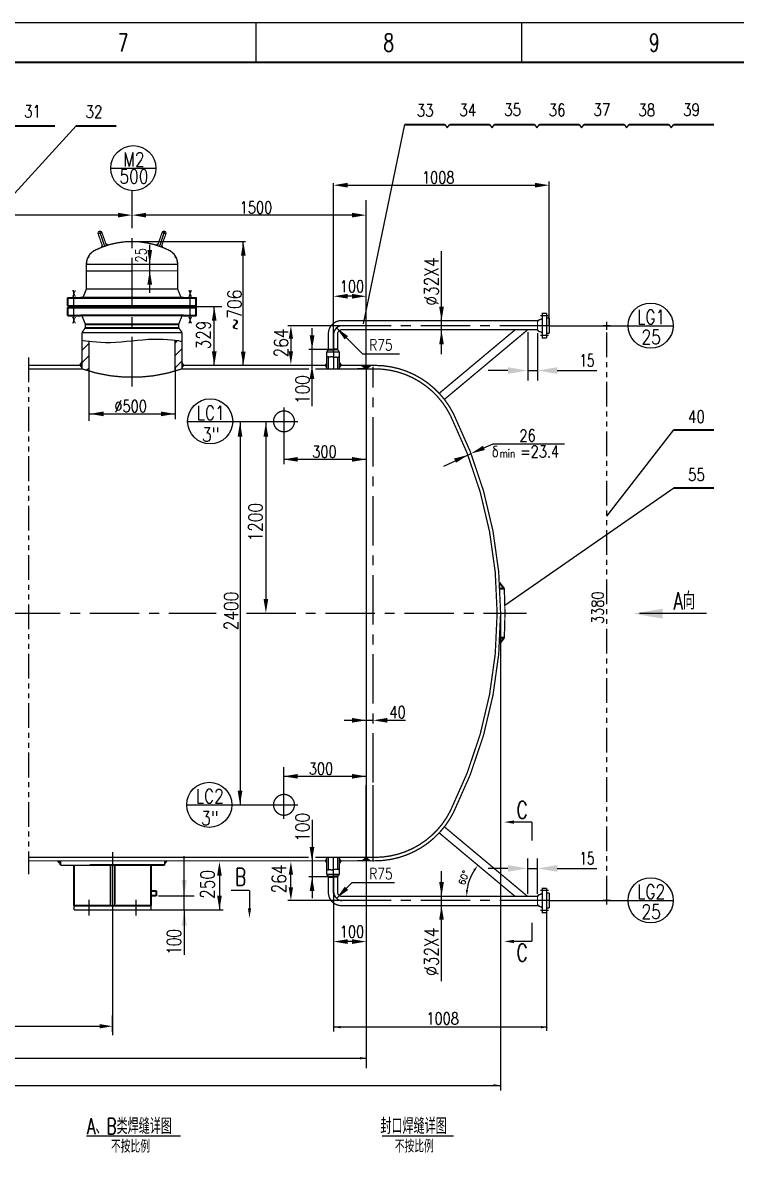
# Model space of a CAD drawing. Header units: millimetres. Extents: x 0 to 841, y 645 to 1239.
# Drawn here: x 436.2 to 616.6, y 949.6 to 1239 of the extents above; entities that cross this region are included whole.
import ezdxf
from ezdxf.enums import TextEntityAlignment as Align

# ---------------------------------------------------------------- set-up
doc = ezdxf.new("R2010")
doc.units = ezdxf.units.MM
doc.header["$LTSCALE"] = 10
for name, pattern in [('CENTER', [2, 1.25, -0.25, 0.25, -0.25]), ('DASHDOT-M', [25, 20, -2, 1, -2]), ('PHANTOM2', [1.25, 0.625, -0.125, 0.125, -0.125, 0.125, -0.125])]:
    doc.linetypes.add(name, pattern=pattern)
for name, color, linetype in [('CEN', 1, 'CENTER'), ('DIM', 4, 'Continuous'), ('DIV', 5, 'PHANTOM2'), ('HAT', 3, 'Continuous'), ('THN', 2, 'Continuous'), ('TXT', 4, 'Continuous')]:
    doc.layers.add(name, color=color, linetype=linetype)
doc.layers.add('THK', color=7, linetype='Continuous', lineweight=40)
doc.styles.add('HZ', font='romans.shx', dxfattribs={"width": 3, "height": 6, "bigfont": 'hztxtc.shx'})
doc.styles.add('HZFS', font='complex.shx', dxfattribs={"width": 0.7, "bigfont": 'HZTXTC.SHX'})
doc.styles.get("Standard").update_dxf_attribs({"font": 'complex.shx', "width": 0.7, "bigfont": 'HZTXTC.SHX'})
doc.dimstyles.new('TYDIMSTYLE$0', dxfattribs={"dimtxt": 3.125, "dimasz": 5, "dimexe": 2.5, "dimexo": 0.625, "dimgap": 1, "dimtad": 1, "dimdec": 4, "dimdsep": 46, "dimtxsty": 'standard', "dimcen": 0, "dimclrd": 256, "dimclre": 256, "dimclrt": 256, "dimadec": 0, "dimazin": 0, "dimtfac": 0.707, "dimtdec": 4, "dimtmove": 0, "dimatfit": 3, "dimfxl": 0, "dimarcsym": 0})

# ---------------------------------------------------------------- blocks, each defined once
blk = doc.blocks.new('*X2')
at = {"color": 0, "linetype": 'Continuous'}
for p, q in [((-1072.45, 299.34), (-1071.86, 299.93)), ((-1093.84, 297.75), (-1092.23, 299.35)), ((-1072.45, 296.51), (-1070.84, 298.11)), ((-1093.84, 294.92), (-1092.23, 296.52)), ((-1072.45, 293.68), (-1070.84, 295.29)), ((-1092.84, 293.09), (-1092.23, 293.69))]:
    blk.add_line(p, q, dxfattribs=at)
blk = doc.blocks.new('*D11')
at = {"layer": 'DEFPOINTS', "color": 0}
for p in [(566.39, 1024.98), (563.9, 1017.87), (566.39, 1017.87)]:
    blk.add_point(p, dxfattribs=at)
at = {"layer": 'DIM', "lineweight": -2}
for p, q in [((563.9, 1018.5), (563.9, 1027.48)), ((566.39, 1018.5), (566.39, 1027.48)), ((558.9, 1024.98), (553.9, 1024.98)), ((563.9, 1024.98), (566.39, 1024.98)), ((571.39, 1024.98), (581.41, 1024.98))]:
    blk.add_line(p, q, dxfattribs=at)
at = {"layer": 'DIM'}
for points in [[(558.9, 1025.81), (558.9, 1024.14), (563.9, 1024.98)], [(571.39, 1025.81), (571.39, 1024.14), (566.39, 1024.98)]]:
    blk.add_solid(points, dxfattribs=at)
at = {"layer": 'DIM', "insert": (578.9, 1027.54), "char_height": 3.125, "attachment_point": 5}
blk.add_mtext('15', dxfattribs=at)
blk = doc.blocks.new('*D35')
at = {"layer": 'DEFPOINTS', "color": 0}
for p in [(563.9, 1161.31), (566.39, 1161.05), (566.39, 1150.98)]:
    blk.add_point(p, dxfattribs=at)
at = {"layer": 'DIM', "lineweight": -2}
for p, q in [((563.9, 1160.69), (563.9, 1148.48)), ((566.39, 1160.42), (566.39, 1148.48)), ((558.9, 1150.98), (553.9, 1150.98)), ((563.9, 1150.98), (566.39, 1150.98)), ((571.39, 1150.98), (581.41, 1150.98))]:
    blk.add_line(p, q, dxfattribs=at)
at = {"layer": 'DIM'}
for points in [[(558.9, 1151.82), (558.9, 1150.15), (563.9, 1150.98)], [(571.39, 1151.82), (571.39, 1150.15), (566.39, 1150.98)]]:
    blk.add_solid(points, dxfattribs=at)
at = {"layer": 'DIM', "insert": (578.9, 1153.55), "char_height": 3.125, "attachment_point": 5}
blk.add_mtext('15', dxfattribs=at)

msp = doc.modelspace()

# ---------------------------------------------------------------- hatches: boundary and pattern name
at = {"layer": 'THK'}
h = msp.add_hatch(color=256, dxfattribs=at)
h.paths.add_polyline_path([(556.79005, 1097.35869, -0.003449998), (556.8865, 1095.80626), (557.96617, 1095.80626)])
h.paths.add_polyline_path([(557.96617, 1083.37997), (557.05788, 1083.37997), (557.05788, 1082.18106)])
at = {"layer": 'THN'}
h = msp.add_hatch(color=256, dxfattribs=at)
h.paths.add_polyline_path([(523.06788, 1151.41311), (523.06788, 1152.29311), (521.96788, 1152.29311)])
h.paths.add_polyline_path([(524.11047, 1152.29311), (523.06788, 1152.29311), (523.06788, 1151.96311), (523.06788, 1151.41311)])
h = msp.add_hatch(color=256, dxfattribs=at)
h.paths.add_polyline_path([(523.06788, 1027.77311), (523.06788, 1026.89311), (521.96788, 1026.89311)])
h.paths.add_polyline_path([(524.11047, 1026.89311), (523.06788, 1026.89311), (523.06788, 1027.22311), (523.06788, 1027.77311)])

# ---------------------------------------------------------------- linework, layer by layer
at = {"color": 4, "linetype": 'Continuous'}
for p, q in [((389.46252, 1146.98874), (449.72994, 1212.91512)), ((522.38392, 1162.82237), (532.86866, 1213.27347)), ((458.46426, 1202.21082), (469.87806, 1202.21082)), ((514.79791, 1187.07535), (514.79791, 1198.4061)), ((463.82909, 1183.65167), (492.54049, 1183.65167)), ((452.27909, 1176.22667), (452.27909, 1177.87667)), ((475.37909, 1176.22667), (475.37909, 1177.87667)), ((477.52822, 1167.15713), (486.57402, 1167.15713)), ((589.2834, 1162.33938), (600.69721, 1162.33938)), ((513.50444, 1156.32901), (508.55425, 1156.32901)), ((513.18751, 1154.57246), (513.34504, 1154.57246)), ((513.34504, 1154.57246), (513.34504, 1154.55187)), ((452.94745, 1152.02613), (452.94745, 1138.21867)), ((474.71074, 1152.02613), (474.71074, 1138.69132)), ((513.34504, 1154.55187), (513.53044, 1154.55187)), ((513.53044, 1154.55187), (513.53044, 1154.49011)), ((513.53044, 1154.49011), (513.69525, 1154.49011)), ((513.69525, 1154.49011), (513.69525, 1154.46952)), ((513.69525, 1154.46952), (513.81886, 1154.46952)), ((513.81886, 1154.49011), (514.04547, 1154.49011)), ((513.81886, 1154.46952), (513.81886, 1154.49011)), ((514.04547, 1154.5107), (514.14847, 1154.5107)), ((514.04547, 1154.49011), (514.04547, 1154.5107)), ((514.14847, 1154.53129), (514.49868, 1154.53129)), ((514.14847, 1154.5107), (514.14847, 1154.53129)), ((514.49868, 1154.53129), (514.49868, 1154.46952)), ((514.49868, 1154.46952), (514.58109, 1154.46952)), ((514.58109, 1154.46952), (514.58109, 1154.42836)), ((514.58109, 1154.42836), (514.68409, 1154.42836)), ((514.68409, 1154.42836), (514.68409, 1154.38718)), ((514.68409, 1154.38718), (514.9931, 1154.38718)), ((514.9931, 1154.40777), (515.30212, 1154.40777)), ((514.9931, 1154.38718), (514.9931, 1154.40777)), ((515.30212, 1154.42836), (515.50813, 1154.42836)), ((515.30212, 1154.40777), (515.30212, 1154.42836)), ((515.50813, 1154.42836), (515.50813, 1154.40777)), ((515.50813, 1154.40777), (515.61113, 1154.40777)), ((515.61113, 1154.40777), (515.61113, 1154.38718)), ((515.61113, 1154.38718), (515.85834, 1154.38718)), ((515.85834, 1154.40777), (515.98194, 1154.40777)), ((515.85834, 1154.38718), (515.85834, 1154.40777)), ((515.98194, 1154.42836), (516.08495, 1154.42836)), ((515.98194, 1154.40777), (515.98194, 1154.42836)), ((516.08495, 1154.44894), (516.20856, 1154.44894)), ((516.08495, 1154.42836), (516.08495, 1154.44894)), ((516.20856, 1154.46952), (516.29096, 1154.46952)), ((516.20856, 1154.44894), (516.20856, 1154.46952)), ((516.29096, 1154.49011), (516.37924, 1154.49011)), ((516.29096, 1154.46952), (516.29096, 1154.49011)), ((523.06788, 1152.29311), (520.86788, 1152.29311)), ((523.06788, 1151.41311), (520.86788, 1151.41311)), ((477.88351, 1138.12014), (489.29732, 1138.12014)), ((502.26654, 1134.49738), (502.26654, 1127.267)), ((583.8859, 1114.14765), (600.90139, 1135.97783)), ((558.11995, 1091.58478), (600.90139, 1121.31537)), ((502.26654, 1041.06609), (502.26654, 1050.59817)), ((477.6528, 1041.06609), (489.06661, 1041.06609)), ((523.06788, 1027.77311), (520.86788, 1027.77311)), ((513.18751, 1024.61377), (513.34504, 1024.61377)), ((513.34504, 1024.61377), (513.34504, 1024.63435)), ((513.34504, 1024.63435), (513.53044, 1024.63435)), ((513.53044, 1024.63435), (513.53044, 1024.69612)), ((513.53044, 1024.69612), (513.69525, 1024.69612)), ((513.69525, 1024.69612), (513.69525, 1024.7167)), ((513.69525, 1024.7167), (513.81886, 1024.7167)), ((513.81886, 1024.7167), (513.81886, 1024.69612)), ((513.81886, 1024.69612), (514.04547, 1024.69612)), ((514.04547, 1024.69612), (514.04547, 1024.67553)), ((514.04547, 1024.67553), (514.14847, 1024.67553)), ((514.14847, 1024.67553), (514.14847, 1024.65494)), ((514.14847, 1024.65494), (514.49868, 1024.65494)), ((514.49868, 1024.65494), (514.49868, 1024.7167)), ((514.49868, 1024.7167), (514.58109, 1024.7167)), ((514.58109, 1024.7167), (514.58109, 1024.75787)), ((514.58109, 1024.75787), (514.68409, 1024.75787)), ((514.68409, 1024.75787), (514.68409, 1024.79905)), ((514.68409, 1024.79905), (514.9931, 1024.79905)), ((514.9931, 1024.79905), (514.9931, 1024.77846)), ((514.9931, 1024.77846), (515.30212, 1024.77846)), ((515.30212, 1024.77846), (515.30212, 1024.75787)), ((515.30212, 1024.75787), (515.50813, 1024.75787)), ((515.50813, 1024.75787), (515.50813, 1024.77846)), ((515.50813, 1024.77846), (515.61113, 1024.77846)), ((515.61113, 1024.77846), (515.61113, 1024.79905)), ((515.61113, 1024.79905), (515.85834, 1024.79905)), ((515.85834, 1024.79905), (515.85834, 1024.77846)), ((515.85834, 1024.77846), (515.98194, 1024.77846)), ((515.98194, 1024.77846), (515.98194, 1024.75787)), ((515.98194, 1024.75787), (516.08495, 1024.75787)), ((516.08495, 1024.75787), (516.08495, 1024.73729)), ((516.08495, 1024.73729), (516.20856, 1024.73729)), ((516.20856, 1024.73729), (516.20856, 1024.7167)), ((516.20856, 1024.7167), (516.29096, 1024.7167)), ((516.29096, 1024.7167), (516.29096, 1024.69612)), ((516.29096, 1024.69612), (516.37924, 1024.69612)), ((523.06788, 1026.89311), (520.86788, 1026.89311)), ((513.50444, 1022.85721), (508.55425, 1022.85721)), ((568.7039, 1016.84685), (568.7039, 983.8516)), ((569.35763, 1016.84685), (589.24846, 1016.84685)), ((589.2834, 1016.88995), (600.69721, 1016.88995)), ((468.66817, 1014.45101), (486.89027, 1014.45101))]:
    msp.add_line(p, q, dxfattribs=at)
for p, q in [((542.92669, 1213.27347), (543.54003, 1212.43897)), ((543.54003, 1212.43897), (544.20745, 1213.27347)), ((554.26548, 1213.27347), (554.87882, 1212.43897)), ((554.87882, 1212.43897), (555.54624, 1213.27347)), ((565.60427, 1213.27347), (566.21761, 1212.43897)), ((566.21761, 1212.43897), (566.88503, 1213.27347)), ((576.94306, 1213.27347), (577.5564, 1212.43897)), ((577.5564, 1212.43897), (578.22381, 1213.27347)), ((588.28184, 1213.27347), (588.89519, 1212.43897)), ((588.89519, 1212.43897), (589.5626, 1213.27347)), ((599.62063, 1213.27347), (600.23398, 1212.43897)), ((600.23398, 1212.43897), (600.90139, 1213.27347)), ((452.20173, 1176.22667), (463.82909, 1176.22667)), ((451.18095, 1160.60787), (476.47724, 1160.60787)), ((513.06688, 1155.71161), (516.2586, 1155.71161)), ((458.36386, 1025.87697), (458.36386, 1016.08561)), ((459.46797, 1025.87697), (459.46797, 1016.08561)), ((513.06688, 1023.47462), (516.2586, 1023.47462))]:
    msp.add_line(p, q)
at = {"color": 1, "linetype": 'ByBlock'}
for p, q in [((569.35763, 1162.33938), (569.35763, 1198.83768)), ((516.57991, 1197.90267), (567.57563, 1197.90267)), ((523.06788, 1186.18435), (523.06788, 1194.09954)), ((462.04709, 1190.32435), (387.86665, 1190.32435)), ((521.28588, 1190.32435), (465.61109, 1190.32435)), ((514.79791, 1155.71161), (514.79791, 1187.07535)), ((523.06788, 1151.96311), (523.06788, 1187.07535)), ((542.10697, 1155.11257), (542.10697, 1181.23523)), ((521.28588, 1169.78626), (516.57991, 1169.78626)), ((509.35396, 1141.9571), (509.35396, 1161.73248)), ((515.54031, 1161.78722), (522.1033, 1155.22423)), ((569.35763, 1162.33938), (589.2834, 1162.33938)), ((514.79791, 1156.32901), (514.79791, 1160.13938)), ((522.1033, 1155.22423), (531.52361, 1155.22423)), ((453.00721, 1140.01705), (474.71074, 1140.01705)), ((491.15086, 1138.12014), (491.15086, 1041.06609)), ((497.68871, 1138.12014), (497.68871, 1091.37511)), ((550.91413, 1130.54468), (555.16309, 1132.41146)), ((555.16309, 1132.41146), (573.18055, 1132.41146)), ((542.71501, 1126.74324), (549.57348, 1129.98083)), ((547.17283, 1128.90095), (545.85593, 1128.32237)), ((523.06788, 1128.50221), (502.26654, 1128.50221)), ((557.05788, 1089.59311), (557.05788, 995.95706)), ((517.52727, 1062.46361), (524.84988, 1062.46361)), ((521.28588, 1062.46361), (519.50388, 1062.46361)), ((526.63188, 1062.46361), (533.0281, 1062.46361)), ((523.06788, 1048.27918), (502.26654, 1048.27918)), ((523.06788, 1027.22311), (523.06788, 1046.03588)), ((524.84988, 1027.22311), (524.84988, 1046.03588)), ((509.35396, 1037.22912), (509.35396, 1017.45375)), ((485.94745, 1024.90651), (485.94745, 1014.45101)), ((523.06788, 1026.68851), (523.06788, 996.13297)), ((514.79791, 1022.85721), (514.79791, 983.68625)), ((542.10697, 996.45408), (542.10697, 1024.2947)), ((515.54031, 1017.39901), (519.53538, 1021.39408)), ((519.53538, 1021.39408), (530.22952, 1021.39408)), ((521.28588, 1006.45906), (516.57991, 1006.45906)), ((523.06788, 996.13297), (523.06788, 974.4186)), ((557.05788, 995.95706), (557.05788, 968.78184)), ((523.06788, 992.83524), (523.06788, 986.39125)), ((568.7039, 984.7988), (514.79791, 984.7988)), ((92.63662, 976.93747), (523.06788, 976.93747)), ((58.64662, 970.0704), (557.05788, 970.0704))]:
    msp.add_line(p, q, dxfattribs=at)
at = {"color": 1, "linetype": 'DASHDOT-M'}
for p, q in [((455.26694, 1185.59743), (456.2103, 1185.92918)), ((455.57274, 1186.23499), (456.89736, 1182.46834)), ((472.08545, 1186.23499), (470.76082, 1182.46834)), ((472.39125, 1185.59743), (471.44789, 1185.92918)), ((452.27909, 1177.87667), (475.37909, 1177.87667)), ((502.26654, 1141.62375), (502.26654, 1134.49738)), ((489.29732, 1138.12014), (505.77146, 1138.12014)), ((502.26654, 1037.56248), (502.26654, 1044.68885)), ((489.06661, 1041.06609), (505.77146, 1041.06609)), ((452.98519, 1013.03278), (452.98519, 1016.99676)), ((464.84664, 1013.03278), (464.84664, 1016.99676))]:
    msp.add_line(p, q, dxfattribs=at)
at = {"color": 0, "linetype": 'ByBlock'}
for p, q in [((517.12858, 1162.33938), (503.24558, 1162.33938)), ((504.00701, 1160.68938), (504.00701, 1154.16035)), ((609.11484, 1089.46656), (592.21644, 1089.46656)), ((564.97546, 1036.70946), (559.58765, 1036.70946)), ((458.91592, 1027.77311), (458.91592, 982.75133)), ((504.00701, 1018.49685), (504.00701, 1025.02588)), ((493.54261, 1019.42517), (493.54261, 1014.03735)), ((517.12858, 1016.84685), (503.24558, 1016.84685)), ((564.97546, 1006.50606), (559.58765, 1006.50606)), ((458.91592, 983.65101), (458.91592, 987.77601)), ((285.16638, 985.02601), (457.26592, 985.02601))]:
    msp.add_line(p, q, dxfattribs=at)
at = {"color": 7, "linetype": 'Continuous'}
for p, q in [((452.30053, 957.26488), (476.07857, 957.26488)), ((527.13191, 957.30543), (545.15113, 957.30543))]:
    msp.add_line(p, q, dxfattribs=at)
at = {"color": 4, "linetype": 'Continuous'}
for points, const_width in [([(456.2103, 1185.92918, 1), (455.26694, 1185.59743, 1)], 0.3), ([(471.44789, 1185.92918, -1), (472.39125, 1185.59743, -1)], 0.3), ([(473.17324, 1181.44581, 0.236067976), (454.48495, 1181.44581, 0.236067976)], 0.33), ([(454.48495, 1181.44581, 0.284079045), (452.27909, 1177.87667, 0.284079045)], 0.33), ([(475.37909, 1177.87667, 0.284079045), (473.17324, 1181.44581, 0.284079045)], 0.33), ([(545.1584, 1140.00009, 0.284079045), (525.26788, 1152.29311, 0.284079045)], 0.33), ([(451.18095, 1151.41311, 0.169353578), (476.47724, 1151.41311, 0.169353578)], 0.33), ([(544.37131, 1139.60654, 0.284079045), (525.26788, 1151.41311, 0.284079045)], 0.33), ([(557.05788, 1089.59311, 0.116433821), (545.1584, 1140.00009, 0.236067976)], 0.33), ([(544.37131, 1039.57968, 0.236067976), (544.37131, 1139.60654, 0.236067976)], 0.33), ([(558.13755, 1089.59311, 0.013788713), (557.96617, 1095.80626, 0.013788713)], 0.33), ([(545.1584, 1039.18614, 0.116433821), (557.05788, 1089.59311, 0.236067976)], 0.33), ([(557.96617, 1083.37997, 0.013788713), (558.13755, 1089.59311)], 0.33), ([(525.26788, 1027.77311, 0.284079045), (544.37131, 1039.57968, 0.284079045)], 0.33), ([(525.26788, 1026.89311, 0.284079045), (545.1584, 1039.18614, 0.284079045)], 0.33)]:
    msp.add_lwpolyline(points, format="xyb", dxfattribs=dict(at, const_width=const_width))
for points, const_width in [([(455.26694, 1185.59743), (456.42568, 1182.30246)], 0.3), ([(456.2103, 1185.92918), (457.36905, 1182.63422)], 0.3), ([(471.44789, 1185.92918), (470.28914, 1182.63422)], 0.3), ([(472.39125, 1185.59743), (471.23251, 1182.30246)], 0.3), ([(452.27909, 1171.58985), (452.27909, 1177.87667)], 0.33), ([(475.37909, 1171.58985), (475.37909, 1177.87667)], 0.33), ([(447.56834, 1169.36235), (480.08984, 1169.36235), (480.08984, 1167.40215), (447.56834, 1167.40215), (447.56834, 1169.36235)], 0.33), ([(452.27909, 1171.58985), (475.37909, 1171.58985)], 0.33), ([(447.56834, 1166.9121), (480.08984, 1166.9121), (480.08984, 1164.9519), (447.56834, 1164.9519), (447.56834, 1166.9121)], 0.33), ([(567.6347, 1162.3398), (567.6347, 1165.43257), (568.7039, 1165.43257)], 0.33), ([(568.7039, 1165.43257), (568.7039, 1162.33938)], 0.33), ([(568.793, 1164.24803), (569.35763, 1164.24803)], 0.33), ([(569.35763, 1164.24803), (569.35763, 1162.33938)], 0.33), ([(583.88037, 1163.3975), (583.88037, 1161.28271)], 0.3), ([(451.18095, 1160.60787), (476.47724, 1160.60787)], 0.33), ([(452.02334, 1162.7244), (475.63484, 1162.7244)], 0.33), ([(452.02334, 1161.8334), (475.63484, 1161.8334)], 0.33), ([(567.6347, 1162.6093), (567.6347, 1162.33938)], 0.33), ([(567.6347, 1162.06946), (567.6347, 1162.33938)], 0.33), ([(567.6347, 1162.33895), (567.6347, 1159.24618), (568.7039, 1159.24618)], 0.33), ([(568.7039, 1159.24618), (568.7039, 1162.33938)], 0.33), ([(568.793, 1160.43072), (569.35763, 1160.43072)], 0.33), ([(569.35763, 1160.43072), (569.35763, 1162.33938)], 0.33), ([(582.97952, 1162.38248), (584.84677, 1162.38248)], 0.3), ([(513.06688, 1155.71161), (516.2586, 1155.71161)], 0.33), ([(513.50444, 1156.32901), (515.82104, 1156.32901)], 0.33), ([(437.63207, 1152.29311), (451.18095, 1152.29311)], 0.33), ([(476.47724, 1152.29311), (513.06688, 1152.29311)], 0.33), ([(516.2586, 1152.29311), (525.26788, 1152.29311)], 0.33), ([(437.63207, 1151.41311), (451.18095, 1151.41311)], 0.33), ([(476.47724, 1151.41311), (508.58366, 1151.41311)], 0.33), ([(510.18906, 1151.41311), (525.26788, 1151.41311)], 0.33), ([(523.06788, 1026.89311), (523.06788, 1047.43782)], 0.33), ([(564.97546, 1032.00739), (564.97546, 1036.70946)], 0.33), ([(437.63207, 1027.77311), (508.5469, 1027.77311)], 0.33), ([(510.15832, 1027.77311), (525.26788, 1027.77311)], 0.33), ([(523.06788, 1027.77311), (520.86788, 1027.77311)], 0.33), ([(437.63207, 1026.89311), (513.06688, 1026.89311)], 0.33), ([(445.77367, 1026.68851), (445.77367, 1025.79311)], 0.33), ([(445.77367, 1025.79311), (472.05817, 1025.79311)], 0.33), ([(449.16366, 1025.87697), (449.16366, 1014.45101)], 0.33), ([(458.36592, 1025.87697), (458.36592, 1015.43938)], 0.33), ([(459.46592, 1025.79311), (459.46592, 1015.55101)], 0.33), ([(468.66817, 1025.87697), (468.66817, 1014.45101)], 0.33), ([(472.05817, 1026.68851), (472.05817, 1025.79311)], 0.33), ([(516.2586, 1026.89311), (525.26788, 1026.89311)], 0.33), ([(523.06788, 1026.89311), (520.86788, 1026.89311)], 0.33), ([(513.06688, 1023.47462), (516.2586, 1023.47462)], 0.33), ([(513.50444, 1022.85721), (515.82104, 1022.85721)], 0.33), ([(488.84054, 1019.42517), (493.54261, 1019.42517)], 0.33), ([(567.6347, 1016.84727), (567.6347, 1019.94005), (568.7039, 1019.94005)], 0.33), ([(568.7039, 1019.94005), (568.7039, 1016.84685)], 0.33), ([(568.793, 1018.75551), (569.35763, 1018.75551)], 0.33), ([(569.35763, 1018.75551), (569.35763, 1016.84685)], 0.33), ([(449.16366, 1015.55101), (468.66817, 1015.55101)], 0.33), ([(567.6347, 1017.11677), (567.6347, 1016.84685)], 0.33), ([(567.6347, 1016.57693), (567.6347, 1016.84685)], 0.33), ([(567.6347, 1016.84642), (567.6347, 1013.75365), (568.7039, 1013.75365)], 0.33), ([(568.7039, 1013.75365), (568.7039, 1016.84685)], 0.33), ([(569.35763, 1014.93819), (569.35763, 1016.84685)], 0.33), ([(582.98505, 1016.88995), (584.85229, 1016.88995)], 0.3), ([(583.8859, 1017.90498), (583.8859, 1015.79018)], 0.3), ([(449.16366, 1014.45101), (468.66817, 1014.45101)], 0.33), ([(568.793, 1014.93819), (569.35763, 1014.93819)], 0.33), ([(564.97546, 1006.50606), (564.97546, 1011.20812)], 0.33)]:
    msp.add_lwpolyline(points, dxfattribs=dict(at, const_width=const_width))
at = {"const_width": 0.33}
for points in [[(475.45646, 1176.22667), (452.27909, 1176.22667)], [(566.38643, 1163.63068), (516.80444, 1163.63068)], [(452.02334, 1161.8334), (451.18095, 1160.60787)], [(475.63484, 1161.8334), (476.47724, 1160.60787)], [(513.50444, 1156.32901), (513.50444, 1160.33068)], [(515.82104, 1156.32901), (515.82104, 1160.21408)], [(566.38643, 1161.31408), (516.92104, 1161.31408)], [(541.52559, 1145.22809), (560.74474, 1161.31408)], [(542.84039, 1143.68377), (563.90465, 1161.31408)], [(513.50444, 1156.32901), (513.06688, 1155.71161)], [(515.82104, 1156.32901), (516.2586, 1155.71161)], [(541.52559, 1033.95814), (560.74474, 1017.87214)], [(542.84039, 1035.50245), (563.90465, 1017.87214)], [(513.50444, 1022.85721), (513.06688, 1023.47462)], [(513.50444, 1022.85721), (513.50444, 1018.85554)], [(515.82104, 1022.85721), (516.2586, 1023.47462)], [(515.82104, 1022.85721), (515.82104, 1018.97214)], [(566.38643, 1015.55554), (516.80444, 1015.55554)], [(566.38643, 1017.87214), (516.92104, 1017.87214)]]:
    msp.add_lwpolyline(points, dxfattribs=at)
for points in [[(516.80444, 1163.63068, 0.414213562), (513.50444, 1160.33068, 0.414213562)], [(516.92104, 1161.31408, 0.414213562), (515.82104, 1160.21408, 0.414213562)], [(516.80444, 1015.55554, -0.414213562), (513.50444, 1018.85554, -0.414213562)], [(516.92104, 1017.87214, -0.414213562), (515.82104, 1018.97214, -0.414213562)]]:
    msp.add_lwpolyline(points, format="xyb", dxfattribs=at)
at = {"color": 4, "linetype": 'Continuous', "const_width": 0.33}
for points in [[(502.26654, 1140.76014, 2.414213562), (504.90654, 1138.12014, 0.414213562)], [(502.26654, 1038.42609, -2.414213562), (504.90654, 1041.06609, -0.414213562)]]:
    msp.add_lwpolyline(points, format="xyb", close=True, dxfattribs=at)
at = {"color": 4, "linetype": 'Continuous'}
for centre in [(464.17116, 1202.21082), (594.9903, 1162.33938), (483.59042, 1138.12014), (483.35971, 1041.06609), (594.9903, 1016.88995)]:
    msp.add_circle(centre, 5.7069, dxfattribs=at)
for centre, start, end in [((456.26952, 1177.87667), 116.565051, 180.0000001), ((471.38867, 1177.87667), 0, 63.434949)]:
    msp.add_arc(centre, 3.99043, start, end, dxfattribs=at)
at = {"color": 1, "linetype": 'Continuous'}
for centre, start, end in [((516.99791, 1160.13938), 90, 180), ((516.99791, 1019.04685), 180, 270)]:
    msp.add_arc(centre, 2.2, start, end, dxfattribs=at)
at = {"color": 0, "linetype": 'ByBlock'}
msp.add_arc((560.74474, 1017.87214), 12.30078, 147.7627353, 172.3086934, dxfattribs=at)
at = {"color": 1, "linetype": 'ByBlock'}
for points in [[(521.28588, 1190.62135), (521.28588, 1190.02735), (523.06788, 1190.32435)], [(518.36191, 1170.38026), (518.36191, 1169.19226), (514.79791, 1169.78626)], [(519.50388, 1170.38026), (519.50388, 1169.19226), (523.06788, 1169.78626)], [(541.5176, 1167.13911), (542.7056, 1167.13911), (542.1116, 1163.57511)], [(517.63651, 1158.8504), (518.47655, 1159.69044), (515.5364, 1161.79055)], [(541.51297, 1157.62197), (542.70097, 1157.62197), (542.10697, 1161.18597)], [(508.77631, 1159.89301), (509.96431, 1159.89301), (509.37031, 1156.32901)], [(508.75359, 1148.80558), (509.94159, 1148.80558), (509.34759, 1152.36958)], [(456.65904, 1140.61835), (456.65904, 1139.43035), (453.09504, 1140.02435)], [(471.13993, 1140.61105), (471.13993, 1139.42305), (474.70393, 1140.01705)], [(490.55686, 1134.26964), (491.74486, 1134.26964), (491.15086, 1137.83364)], [(497.09471, 1134.26964), (498.28271, 1134.26964), (497.68871, 1137.83364)], [(552.59752, 1131.95824), (553.07538, 1130.87058), (549.57348, 1129.98083)], [(503.89092, 1128.79921), (503.89092, 1128.20521), (502.10892, 1128.50221)], [(505.76075, 1129.10351), (505.76075, 1127.91551), (502.19675, 1128.50951)], [(519.49706, 1129.10057), (519.49706, 1127.91257), (523.06106, 1128.50657)], [(521.31202, 1128.79921), (521.31202, 1128.20521), (523.09402, 1128.50221)], [(545.30242, 1128.72799), (545.78028, 1127.64033), (548.80431, 1129.61774)], [(497.09471, 1093.15711), (498.28271, 1093.15711), (497.68871, 1089.59311)], [(519.50388, 1063.05761), (519.50388, 1061.86961), (523.06788, 1062.46361)], [(528.41388, 1063.05761), (528.41388, 1061.86961), (524.84988, 1062.46361)], [(503.89092, 1048.57618), (503.89092, 1047.98218), (502.10892, 1048.27918)], [(505.76075, 1048.88048), (505.76075, 1047.69248), (502.19675, 1048.28648)], [(504.01568, 1048.57618), (504.01568, 1047.98218), (502.23368, 1048.27918)], [(519.49706, 1048.87754), (519.49706, 1047.68954), (523.06106, 1048.28354)], [(521.31202, 1048.57618), (521.31202, 1047.98218), (523.09402, 1048.27918)], [(521.31202, 1048.57618), (521.31202, 1047.98218), (523.09402, 1048.27918)], [(490.55686, 1044.63009), (491.74486, 1044.63009), (491.15086, 1041.06609)], [(508.75359, 1030.38065), (509.94159, 1030.38065), (509.34759, 1026.81665)], [(485.35345, 1023.12451), (486.54145, 1023.12451), (485.94745, 1026.68851)], [(508.77631, 1019.29321), (509.96431, 1019.29321), (509.37031, 1022.85721)], [(541.5176, 1021.50868), (542.7056, 1021.50868), (542.1116, 1017.94468)], [(517.63651, 1020.33583), (518.47655, 1019.49578), (515.5364, 1017.39568)], [(485.35345, 1018.0377), (486.54145, 1018.0377), (485.94745, 1014.4737)], [(541.51297, 1011.99154), (542.70097, 1011.99154), (542.10697, 1015.55554)], [(518.36191, 1007.05306), (518.36191, 1005.86506), (514.79791, 1006.45906)], [(519.50388, 1007.05306), (519.50388, 1005.86506), (523.06788, 1006.45906)], [(516.57991, 985.0958), (516.57991, 984.5018), (514.79791, 984.7988)], [(567.25417, 985.0958), (567.25417, 984.5018), (569.03617, 984.7988)], [(521.4607, 977.23447), (521.4607, 976.64047), (523.2427, 976.93747)], [(555.19079, 970.3674), (555.19079, 969.7734), (556.97279, 970.0704)]]:
    msp.add_solid(points, dxfattribs=at)
at = {"color": 4, "linetype": 'Continuous'}
for points in [[(455.8741, 1182.07807), (456.39575, 1182.38757), (456.18517, 1182.98637)], [(457.1255, 1183.32675), (457.35086, 1182.68594), (457.96313, 1182.81134)], [(457.19182, 1183.13816), (457.3555, 1182.67274), (457.84933, 1182.77771)], [(470.53269, 1183.32675), (470.30733, 1182.68594), (469.69506, 1182.81134)], [(470.46636, 1183.13816), (470.30269, 1182.67274), (469.80886, 1182.77771)], [(471.78408, 1182.07807), (471.26244, 1182.38757), (471.47302, 1182.98637)], [(451.19015, 1151.36921), (450.40703, 1152.39894), (451.14894, 1153.49045)], [(476.41043, 1151.35722), (477.10628, 1152.33073), (476.5496, 1153.16518)], [(513.07439, 1151.39214), (512.45571, 1152.36834), (513.04182, 1152.82389)], [(512.9767, 1151.48976), (512.55339, 1152.36834), (513.00926, 1152.98659)], [(516.26543, 1151.42469), (516.99307, 1152.36834), (516.2586, 1153.34732)], [(523.06788, 1151.36996), (522.63451, 1152.29311), (523.42234, 1152.29311)], [(513.05431, 1027.77418), (512.5132, 1026.84291), (513.05431, 1026.21205)], [(516.33098, 1027.80422), (516.87208, 1026.81287), (516.3911, 1026.00176)], [(523.04095, 1027.77311), (522.64193, 1026.89311), (523.5148, 1026.89311)], [(445.88517, 1026.89311), (444.70685, 1026.89311), (445.77367, 1025.82587)], [(471.96516, 1026.89311), (472.05817, 1025.82587), (472.9078, 1026.89311)]]:
    msp.add_solid(points, dxfattribs=at)
at = {"color": 0, "linetype": 'ByBlock'}
for points in [[(503.45701, 1159.03938), (504.55701, 1159.03938), (504.00701, 1162.33938)], [(503.45701, 1155.81035), (504.55701, 1155.81035), (504.00701, 1152.51035)], [(598.01581, 1090.69854), (598.01581, 1088.22354), (590.59081, 1089.46104)], [(560.43701, 1037.11644), (560.43701, 1036.29144), (557.96201, 1036.70394)], [(503.45701, 1023.37588), (504.55701, 1023.37588), (504.00701, 1026.67588)], [(550.11793, 1024.59567), (550.56242, 1024.27174), (551.31195, 1025.76718)], [(503.45701, 1020.14685), (504.55701, 1020.14685), (504.00701, 1016.84685)], [(548.82901, 1019.49998), (548.28025, 1019.53687), (548.44396, 1017.87214)], [(493.13562, 1014.88672), (493.96062, 1014.88672), (493.54812, 1012.41172)], [(560.43701, 1006.91304), (560.43701, 1006.08804), (557.96201, 1006.50054)], [(455.61592, 985.57601), (455.61592, 984.47601), (458.91592, 985.02601)]]:
    msp.add_solid(points, dxfattribs=at)
at = {"layer": 'CEN'}
for p, q in [((463.82909, 1146.98072), (463.82909, 1196.51417)), ((449.12759, 1162.94715), (449.12759, 1171.3671)), ((478.53059, 1162.94715), (478.53059, 1171.3671)), ((569.35763, 1162.33938), (516.99791, 1162.33938)), ((524.84988, 1026.68851), (524.84988, 1151.96311)), ((353.17537, 1089.59311), (485.1295, 1089.59311)), ((492.75068, 1089.59311), (563.59965, 1089.59311)), ((514.79791, 1018.73741), (514.79791, 1027.77311)), ((569.35763, 1016.84685), (516.99791, 1016.84685))]:
    msp.add_line(p, q, dxfattribs=at)
at = {"layer": 'CEN', "color": 1, "linetype": 'DASHDOT-M'}
for p, q in [((569.20365, 1164.85714), (567.12899, 1164.85714)), ((514.79791, 1160.44882), (514.79791, 1151.41311)), ((569.20365, 1159.82161), (567.12899, 1159.82161)), ((458.91592, 1029.08169), (458.91592, 1013.14639)), ((569.20365, 1019.36461), (567.12899, 1019.36461)), ((569.20365, 1014.32909), (567.12899, 1014.32909))]:
    msp.add_line(p, q, dxfattribs=at)
at = {"layer": 'DEFPOINTS', "color": 0, "linetype": 'ByBlock'}
for p in [(450.12997, 1167.22395), (514.79791, 1156.32901), (514.79791, 1155.71161), (504.00701, 1152.51035), (523.06788, 1151.96311), (523.06788, 1151.96311), (548.83793, 1129.54121), (549.28265, 1129.82789), (549.29946, 1129.78963), (590.59081, 1089.46104), (524.84988, 1062.46361), (491.15086, 1041.06609), (491.15086, 1041.06609), (445.77367, 1026.68851), (504.00701, 1026.67588), (523.06788, 1027.22311), (523.06788, 1027.22311), (523.06788, 1026.68851), (524.84988, 1027.22311), (514.79791, 1023.47462), (514.79791, 1022.85721), (549.74778, 1023.38358), (560.74474, 1017.87214), (560.74474, 1017.87214), (449.16366, 1015.55101), (458.91592, 1015.55101), (458.91592, 1015.55101), (458.91592, 1015.55101), (458.91592, 1015.55101), (468.66817, 1015.55101), (485.94745, 1014.4737), (493.54812, 1012.41172), (458.91592, 985.02601), (514.79791, 984.7988), (458.91592, 982.27601)]:
    msp.add_point(p, dxfattribs=at)
at = {"layer": 'DIM'}
for p, q in [((491.97736, 1152.29311), (491.97736, 1183.65167)), ((468.31609, 1170.62298), (468.31609, 1182.77456)), ((484.62699, 1152.29311), (484.62699, 1167.15713))]:
    msp.add_line(p, q, dxfattribs=at)
for points in [[(518.36191, 1198.49667), (518.36191, 1197.30867), (514.79791, 1197.90267)], [(565.78131, 1198.49667), (565.78131, 1197.30867), (569.34531, 1197.90267)], [(460.26509, 1190.91835), (460.26509, 1189.73035), (463.82909, 1190.32435)], [(467.40542, 1190.91629), (467.40542, 1189.72829), (463.84142, 1190.32229)], [(519.49155, 1190.91835), (519.49155, 1189.73035), (523.05555, 1190.32435)], [(491.38271, 1180.09543), (492.57071, 1180.09543), (491.97671, 1183.65943)], [(467.72209, 1181.46331), (468.91009, 1181.46331), (468.31609, 1177.89931)], [(467.72209, 1172.73678), (468.91009, 1172.73678), (468.31609, 1176.30078)], [(484.03299, 1163.59313), (485.22099, 1163.59313), (484.62699, 1167.15713)], [(484.03299, 1155.81888), (485.22099, 1155.81888), (484.62699, 1152.25488)], [(491.37699, 1155.78065), (492.56499, 1155.78065), (491.97099, 1152.21665)]]:
    msp.add_solid(points, dxfattribs=at)
at = {"layer": 'DIV'}
for p, q in [((583.8859, 1016.84685), (583.8859, 1162.33938)), ((437.63207, 1154.27643), (437.63207, 1023.55242))]:
    msp.add_line(p, q, dxfattribs=at)
at = {"layer": 'HAT'}
for p, q in [((477.01838, 1018.03579), (477.01838, 1028.03579)), ((470.55873, 1018.03579), (479.51838, 1018.03579)), ((477.01838, 1014.45101), (477.01838, 1018.03579)), ((472.78683, 1014.45101), (484.93036, 1014.45101)), ((477.01838, 1014.45101), (477.01838, 1003.11291))]:
    msp.add_line(p, q, dxfattribs=at)
for points in [[(476.35172, 1022.03579), (477.68505, 1022.03579), (477.01838, 1018.03579)], [(476.35172, 1010.45101), (477.68505, 1010.45101), (477.01838, 1014.45101)]]:
    msp.add_solid(points, dxfattribs=at)
at = {"layer": 'THK'}
for p, q in [((434.28462, 1212.91512), (444.34265, 1212.91512)), ((449.72994, 1212.91512), (459.78797, 1212.91512)), ((532.86866, 1213.27347), (542.92669, 1213.27347)), ((544.20745, 1213.27347), (554.26548, 1213.27347)), ((555.54624, 1213.27347), (565.60427, 1213.27347)), ((566.88503, 1213.27347), (576.94306, 1213.27347)), ((578.22381, 1213.27347), (588.28184, 1213.27347)), ((589.5626, 1213.27347), (599.62063, 1213.27347)), ((600.90139, 1213.27347), (610.95942, 1213.27347)), ((447.56834, 1167.40215), (447.56834, 1169.36235)), ((447.56834, 1169.36235), (480.08984, 1169.36235)), ((476.88779, 1169.36235), (450.7704, 1169.36235)), ((480.08984, 1167.40215), (480.08984, 1169.36235)), ((447.56834, 1167.40215), (480.08984, 1167.40215)), ((447.56834, 1164.9519), (447.56834, 1166.9121)), ((447.56834, 1166.9121), (480.08984, 1166.9121)), ((480.08984, 1164.9519), (480.08984, 1166.9121)), ((447.56834, 1164.9519), (450.7704, 1164.9519)), ((476.88779, 1164.9519), (450.7704, 1164.9519)), ((476.88779, 1164.9519), (480.08984, 1164.9519)), ((452.02334, 1162.7244), (475.63484, 1162.7244)), ((452.02334, 1161.8334), (475.63484, 1161.8334)), ((513.50444, 1156.32901), (514.66274, 1156.32901)), ((600.90139, 1135.97783), (610.95942, 1135.97783)), ((600.90139, 1121.31537), (610.95942, 1121.31537)), ((556.79005, 1097.35869), (557.96617, 1095.80626)), ((556.8865, 1095.80626), (557.96617, 1095.80626)), ((556.79005, 1081.82753), (557.96617, 1083.37997)), ((556.8865, 1083.37997), (557.96617, 1083.37997)), ((445.77367, 1025.87697), (445.77367, 1026.68851)), ((449.16366, 1015.55101), (449.16366, 1025.87697)), ((453.12442, 1025.87697), (472.05817, 1025.87697)), ((468.66817, 1015.55101), (468.66817, 1025.87697)), ((513.50444, 1022.85721), (514.66274, 1022.85721)), ((468.66817, 1019.27753), (469.93373, 1019.27753)), ((469.93373, 1019.27753), (469.93373, 1018.03579)), ((469.93373, 1018.03579), (468.66817, 1018.03579)), ((449.16366, 1015.55101), (468.66817, 1015.55101))]:
    msp.add_line(p, q, dxfattribs=at)
at = {"layer": 'THK', "extrusion": (-1.22461e-16, 0, -1)}
for p, q in [((515.82104, 1156.32901), (514.66274, 1156.32901)), ((515.82104, 1022.85721), (514.66274, 1022.85721))]:
    msp.add_line(p, q, dxfattribs=at)
at = {"layer": 'THK'}
msp.add_lwpolyline([(25, 654.98478), (831, 654.98478), (831, 1228.98478), (25, 1228.98478)], close=True, dxfattribs=at)
at = {"layer": 'THK', "const_width": 0.33}
for points in [[(434.28462, 1212.91512), (444.34265, 1212.91512)], [(449.72994, 1212.91512), (459.78797, 1212.91512)], [(532.86866, 1213.27347), (542.92669, 1213.27347)], [(544.20745, 1213.27347), (554.26548, 1213.27347)], [(555.54624, 1213.27347), (565.60427, 1213.27347)], [(566.88503, 1213.27347), (576.94306, 1213.27347)], [(578.22381, 1213.27347), (588.28184, 1213.27347)], [(589.5626, 1213.27347), (599.62063, 1213.27347)], [(600.90139, 1213.27347), (610.95942, 1213.27347)], [(452.27909, 1171.58985), (451.52252, 1169.69841)], [(475.37909, 1171.58985), (476.13567, 1169.69841)], [(450.12997, 1166.9121), (450.12997, 1167.40215)], [(477.52822, 1166.9121), (477.52822, 1167.40215)], [(452.02334, 1162.7244), (451.26677, 1164.61585)], [(475.63484, 1162.7244), (476.39142, 1164.61585)], [(566.38643, 1163.63068), (566.38643, 1162.33938)], [(567.3519, 1163.99677), (566.42847, 1163.64353)], [(451.18095, 1160.60787), (451.18095, 1151.41311)], [(452.02334, 1161.8334), (452.02334, 1162.7244)], [(475.63484, 1161.8334), (475.63484, 1162.7244)], [(476.47724, 1160.60787), (476.47724, 1151.41311)], [(566.38643, 1161.04807), (566.38643, 1162.33938)], [(567.3519, 1160.68198), (566.42847, 1161.03523)], [(452.94745, 1158.52779), (452.94745, 1150.84459)], [(474.71074, 1158.65761), (474.71074, 1150.84459)], [(513.06688, 1155.71161), (513.06688, 1151.41311)], [(513.50444, 1151.41311), (513.50444, 1154.55187)], [(516.2586, 1155.71161), (516.2586, 1151.41311)], [(515.82104, 1151.41311), (515.82104, 1154.38718)], [(523.06788, 1152.29311), (523.06788, 1026.89311)], [(600.90139, 1135.97783), (610.95942, 1135.97783)], [(600.90139, 1121.31537), (610.95942, 1121.31537)], [(513.06688, 1023.47462), (513.06688, 1027.77311)], [(513.50444, 1027.77311), (513.50444, 1024.63435)], [(515.82104, 1027.77311), (515.82104, 1024.79905)], [(516.2586, 1023.47462), (516.2586, 1027.77311)], [(567.3519, 1018.50424), (566.42847, 1018.151)], [(566.38643, 1018.13816), (566.38643, 1016.84685)], [(566.38643, 1015.55554), (566.38643, 1016.84685)], [(567.3519, 1015.18945), (566.42847, 1015.5427)]]:
    msp.add_lwpolyline(points, dxfattribs=at)
for points in [[(451.52252, 1169.69841, -0.306678442), (451.02615, 1169.36235, -0.306678442)], [(476.63204, 1169.36235, -0.306678442), (476.13567, 1169.69841, -0.306678442)], [(451.26677, 1164.61585, 0.306678442), (450.7704, 1164.9519, 0.306678442)], [(476.88779, 1164.9519, 0.306678442), (476.39142, 1164.61585, 0.306678442)], [(567.3519, 1163.99677, 0.310826145), (567.6347, 1164.40773, 0.310826145)], [(567.3519, 1160.68198, -0.310826145), (567.6347, 1160.27102, -0.310826145)], [(567.3519, 1018.50424, 0.310826145), (567.6347, 1018.9152, 0.310826145)], [(567.3519, 1015.18945, -0.310826145), (567.6347, 1014.7785, -0.310826145)]]:
    msp.add_lwpolyline(points, format="xyb", dxfattribs=at)
at = {"layer": 'THK'}
for centre, start, end in [((566.64002, 1163.8491), 270, 292.6511527), ((566.64002, 1160.82966), 67.3488473, 90), ((566.64002, 1018.35657), 270, 292.6511527), ((566.64002, 1015.33713), 67.3488473, 90)]:
    msp.add_arc(centre, 0.22275, start, end, dxfattribs=at)
at = {"layer": 'THN'}
for p, q in [((495.16667, 1238.98478), (495.16667, 1228.98478)), ((562.33333, 1238.98478), (562.33333, 1228.98478)), ((521.96788, 1152.29311), (523.06788, 1151.41311)), ((523.06788, 1151.41311), (524.11047, 1152.29311)), ((521.96788, 1026.89311), (523.06788, 1027.77311)), ((523.06788, 1027.77311), (524.11047, 1026.89311))]:
    msp.add_line(p, q, dxfattribs=at)
msp.add_lwpolyline([(0, 644.98478), (841, 644.98478), (841, 1238.98478), (0, 1238.98478)], close=True, dxfattribs=at)
msp.add_lwpolyline([(451.18095, 1158.67975), (451.59255, 1158.61116), (452.18292, 1158.52005), (452.93312, 1158.41745), (453.82418, 1158.31443), (454.83717, 1158.22203), (455.95312, 1158.1513), (457.15309, 1158.11329), (458.41813, 1158.11905), (459.73052, 1158.1755), (461.07749, 1158.27306), (462.44753, 1158.39803), (463.82909, 1158.5367), (465.21066, 1158.67538), (466.58069, 1158.80035), (467.92767, 1158.89791), (469.24006, 1158.95436), (470.5051, 1158.96012), (471.70507, 1158.92211), (472.82102, 1158.85137), (473.83401, 1158.75897), (474.72507, 1158.65595), (475.47527, 1158.55336), (476.06564, 1158.46224), (476.47724, 1158.39365)], dxfattribs=at)

# ---------------------------------------------------------------- block references
at = {"color": 4, "linetype": 'Continuous', "xscale": 1.100000000000364, "yscale": 1.099999999998545, "zscale": 1.1}
msp.add_blockref('*X2', (1654.40589, 828.64976), dxfattribs=at)

# ---------------------------------------------------------------- texts
at = {"color": 7, "linetype": 'Continuous', "style": 'HZ', "text_generation_flag": 2, "width": 0.7}
for p in [(449.14273, 1170.4902), (478.52706, 1170.4902), (449.14273, 1163.76358), (478.52706, 1163.76358)]:
    msp.add_text('X', height=1.54, dxfattribs=at).set_placement(p, align=Align.MIDDLE)
at = {"color": 3, "linetype": 'ByBlock', "style": 'HZFS', "width": 0.8}
for s, height, p in [('R75', 2.8, (523.86202, 1156.05674)), ('26', 3, (561.81745, 1133.04275)), ('δ   =23.4', 3, (554.7876, 1128.98172)), ('min', 2, (556.82218, 1128.96375)), ('R75', 2.8, (523.86202, 1022.2266))]:
    msp.add_text(s, height=height, dxfattribs=at).set_placement(p)
at = {"color": 7, "linetype": 'Continuous', "style": 'HZ', "width": 0.7}
for s, height, p in [('A向', 4.4, (600.78636, 1090.50966)), ('C', 4.4, (561.11984, 1037.575)), ('B', 4.4, (489.93081, 1020.62537)), ('C', 4.4, (561.11984, 1001.45341)), ('A、B类焊缝详图', 4, (452.43737, 957.72213)), ('封口焊缝详图', 4, (526.64344, 957.76268)), ('不按比例', 3.2, (458.52311, 953.0217)), ('不按比例', 3.2, (530.28883, 953.06225))]:
    msp.add_text(s, height=height, dxfattribs=at).set_placement(p)
at = {"color": 7, "style": 'HZ'}
msp.add_text('60%%D', height=1.65, rotation=70.0357144, dxfattribs=at).set_placement((547.87761, 1020.58601))
at = {"layer": 'DIM', "style": 'HZFS', "width": 0.8}
for s, p in [('1008', (537.16045, 1198.34817)), ('1500', (491.07248, 1190.76985)), ('100', (516.38536, 1170.7982)), ('%%c500', (459.3632, 1140.46255)), ('300', (509.41749, 1128.94771)), ('40', (528.93455, 1063.02124)), ('300', (508.54636, 1048.72468)), ('100', (516.38536, 1007.471)), ('1008', (538.27936, 985.48908))]:
    msp.add_text(s, height=3, dxfattribs=at).set_placement(p)
for s, height, p in [('25', 2.7, (467.45334, 1178.27715)), ('%%c32X4', 3.564, (541.36834, 1167.41781)), ('~706', 3.564, (491.51569, 1161.19881)), ('329', 3.564, (483.70365, 1156.32993)), ('264', 3.564, (503.31951, 1154.30358)), ('100', 3.564, (508.72597, 1142.49364)), ('1200', 3.564, (496.86433, 1107.71128)), ('2400', 3.564, (490.70536, 1085.23533)), ('3380', 3, (583.11196, 1086.84105)), ('100', 3.564, (508.72597, 1031.71089)), ('264', 3.564, (502.79473, 1018.64008)), ('250', 3.564, (484.7148, 1017.25784)), ('%%c32X4', 3.564, (541.36834, 997.77793))]:
    msp.add_text(s, height=height, rotation=90, dxfattribs=at).set_placement(p)
at = {"layer": 'DIM', "insert": (474.45588, 1006.38299), "char_height": 3.564, "attachment_point": 5, "rotation": 90, "style": 'HZFS'}
msp.add_mtext('100', dxfattribs=at)
at = {"layer": 'TXT'}
for s, height, width, p in [('7', 4.46429, 0.7, (461.58333, 1233.98478)), ('8', 4.46429, 0.7, (528.75, 1233.98478)), ('9', 4.46429, 0.7, (595.91667, 1233.98478)), ('M2', 3.564, 0.8, (464.31609, 1204.40428)), ('500', 3.564, 0.8, (464.31609, 1200.12625)), ('LG1', 3.564, 0.8, (595.13524, 1164.53284)), ('25', 3.564, 0.8, (595.13524, 1159.47218)), ('LC1', 3.564, 0.8, (483.73535, 1140.3136)), ('3"', 3.564, 0.8, (483.73535, 1134.77892)), ('LC2', 3.564, 0.8, (483.50464, 1043.25955)), ('3"', 3.564, 0.8, (483.50464, 1037.72487)), ('LG2', 3.564, 0.8, (595.13524, 1019.08341)), ('25', 3.564, 0.8, (595.13524, 1014.02275))]:
    msp.add_text(s, height=height, dxfattribs=dict(at, width=width)).set_placement(p, align=Align.MIDDLE_CENTER)
at = {"layer": 'TXT', "width": 0.8}
for s, p in [('33', (537.98468, 1216.8391)), ('34', (548.76414, 1216.91612)), ('35', (560.0928, 1216.99315)), ('36', (571.34437, 1216.91612)), ('37', (582.67302, 1216.99315)), ('38', (594.02195, 1216.91612)), ('39', (605.3506, 1216.99315)), ('31', (438.67579, 1216.55777)), ('32', (454.21231, 1216.48074)), ('40', (606.58712, 1139.30343)), ('55', (606.58712, 1124.64097))]:
    msp.add_text(s, height=3.1185, dxfattribs=at).set_placement(p, align=Align.MIDDLE)

# ---------------------------------------------------------------- dimensions: what is measured, and where the dimension line sits
at = {"layer": 'DIM'}
for base, p1, p2, picture, middle in [((566.38643, 1150.98364), (563.90465, 1161.31408), (566.38643, 1161.04807), '*D35', (578.89684, 1150.98364)), ((566.38643, 1024.97666), (563.90465, 1017.87214), (566.38643, 1017.87214), '*D11', (578.89684, 1024.97666))]:
    dim = msp.add_linear_dim(base=base, p1=p1, p2=p2, text='15', dimstyle='TYDIMSTYLE$0', dxfattribs=at)
    dim.commit()
    dim.dimension.update_dxf_attribs({"geometry": picture, "text_midpoint": middle, "dimtype": 160})

doc.saveas('drawing.dxf')
